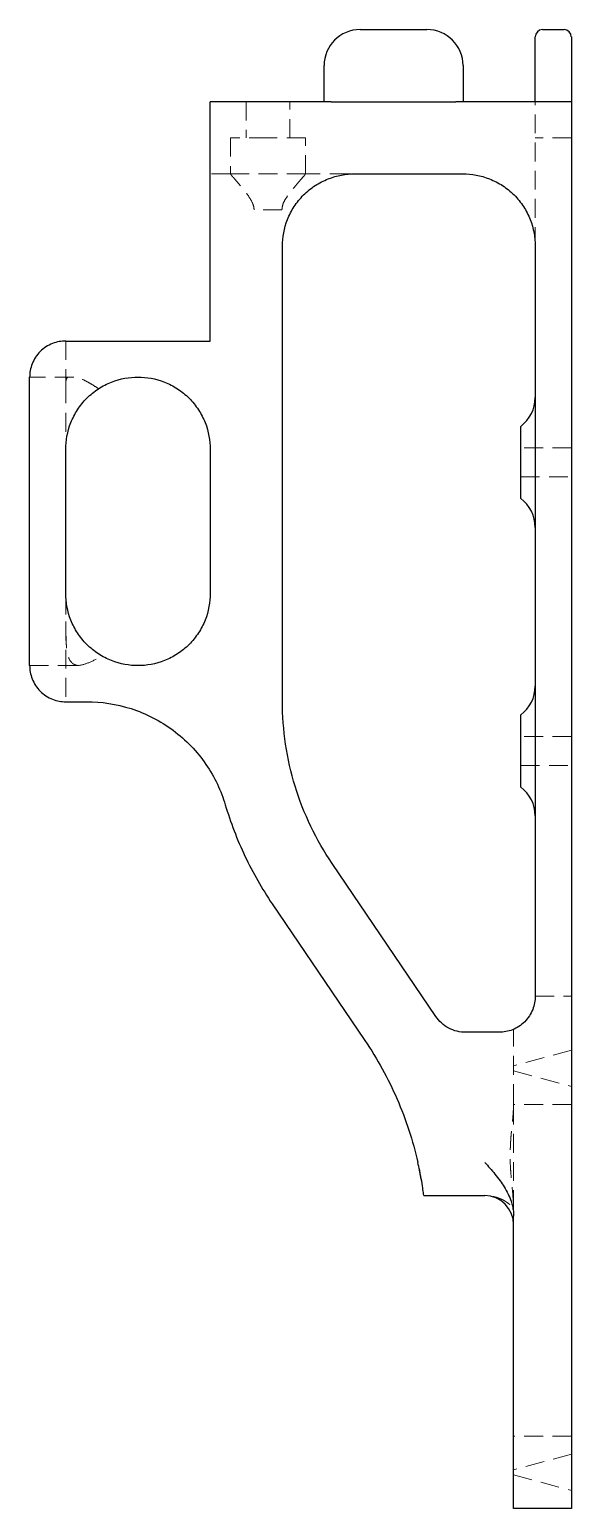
# Model space of a CAD drawing. Header units: millimetres. Extents: x 61 to 241, y 6 to 176.
# Drawn here: x 204.7 to 241.3, y 7 to 107 of the extents above.
import ezdxf

# ---------------------------------------------------------------- set-up
doc = ezdxf.new("R2010")
doc.units = ezdxf.units.MM
doc.linetypes.add('HIDDEN', pattern=[1.905, 1.27, -0.635])

msp = doc.modelspace()

# ---------------------------------------------------------------- linework, layer by layer
at = {"color": 7, "linetype": 'Continuous', "lineweight": 25}
for p, q in [((227.03, 107), (231.54, 107)), ((238.85, 104.56), (238.85, 106.51)), ((239.34, 107), (240.8, 107)), ((241.29, 106.51), (241.29, 104.56)), ((224.59, 102.12), (224.59, 104.56)), ((233.98, 104.56), (233.98, 102.12)), ((238.85, 102.12), (238.85, 104.56)), ((241.29, 104.56), (241.29, 102.12)), ((216.9, 85.94), (216.9, 102.12)), ((225.08, 102.12), (216.9, 102.12)), ((225.08, 102.12), (233.49, 102.12)), ((241.29, 102.12), (233.49, 102.12)), ((241.29, 102.12), (241.29, 9.25)), ((226.66, 97.24), (233.98, 97.24)), ((221.78, 61.55), (221.78, 92.37)), ((238.85, 92.37), (238.85, 41.63)), ((207.15, 85.94), (216.9, 85.94)), ((204.71, 63.99), (204.71, 83.5)), ((237.88, 75.29), (237.88, 80.17)), ((207.15, 68.87), (207.15, 78.62)), ((216.9, 78.62), (216.9, 68.87)), ((207.15, 61.55), (208.57, 61.55)), ((237.88, 55.78), (237.88, 60.66)), ((232.14, 40.27), (225.13, 50.62)), ((221.09, 47.88), (227.35, 38.64)), ((236.41, 39.2), (234.16, 39.2)), ((231.33, 28.15), (235.44, 28.15)), ((237.39, 9.25), (237.39, 26.76)), ((237.39, 7), (237.39, 9.25)), ((241.29, 9.25), (241.29, 7)), ((241.29, 7), (237.39, 7))]:
    msp.add_line(p, q, dxfattribs=at)
at = {"color": 7, "linetype": 'HIDDEN', "lineweight": 18}
for p, q in [((219.34, 102.12), (219.34, 99.68)), ((222.27, 99.68), (222.27, 102.12)), ((238.85, 92.37), (238.85, 102.12)), ((220.8, 99.68), (218.27, 99.68)), ((218.27, 99.68), (218.27, 97.24)), ((223.34, 99.68), (220.8, 99.68)), ((223.34, 97.23), (223.34, 99.68)), ((241.29, 99.68), (238.85, 99.68)), ((218.27, 97.24), (216.9, 97.24)), ((218.27, 97.24), (223.34, 97.24)), ((218.27, 97.24), (218.27, 97.24)), ((226.24, 97.24), (223.34, 97.24)), ((221.74, 94.8), (219.87, 94.8)), ((207.15, 85.94), (207.15, 83)), ((207.69, 83.5), (204.71, 83.5)), ((207.15, 83), (207.15, 81.06)), ((207.15, 81.06), (207.15, 78.62)), ((241.29, 78.71), (237.88, 78.71)), ((237.88, 76.76), (241.29, 76.76)), ((207.15, 68.87), (207.15, 61.55)), ((204.71, 64), (208.02, 64)), ((241.29, 59.2), (237.88, 59.2)), ((237.88, 57.24), (241.29, 57.24)), ((238.85, 41.63), (241.29, 41.63)), ((237.39, 34.42), (237.39, 39.4)), ((241.29, 37.98), (237.39, 36.93)), ((237.39, 36.58), (241.29, 35.54)), ((237.39, 27.24), (237.39, 34.41)), ((241.29, 34.32), (237.39, 34.32)), ((230.9, 30.51), (231.33, 28.15)), ((234.95, 28.15), (231.33, 28.15)), ((237.39, 26.76), (237.39, 27.24)), ((241.29, 11.88), (237.39, 11.88)), ((241.29, 10.66), (237.39, 9.61)), ((237.39, 9.27), (241.29, 8.22))]:
    msp.add_line(p, q, dxfattribs=at)
at = {"color": 7, "linetype": 'Continuous', "lineweight": 25}
for centre, radius, start, end in [((227.03, 104.56), 2.44, 90, 180), ((231.54, 104.56), 2.44, 0, 90), ((239.34, 106.51), 0.488, 90, 180), ((240.8, 106.51), 0.488, 0, 90), ((236.41, 82.12), 2.44, 306.8699, 0), ((236.41, 73.34), 2.44, 360, 53.1301), ((236.41, 62.61), 2.44, 306.8699, 0), ((236.41, 53.83), 2.44, 0, 53.1301), ((235.44, 26.2), 1.95, 0, 90)]:
    msp.add_arc(centre, radius, start, end, dxfattribs=at)
at = {"color": 7, "linetype": 'HIDDEN', "lineweight": 18}
for points, knots in [([(219.87, 94.8), (219.86, 94.88), (219.85, 95.03), (219.73, 95.36), (219.41, 95.89), (218.98, 96.4), (218.62, 96.82), (218.41, 97.06), (218.29, 97.21), (218.28, 97.23), (218.27, 97.24)], [0, 0, 0, 0, 0.052649, 0.111571, 0.255648, 0.509432, 0.651316, 0.781408, 0.902968, 1, 1, 1, 1]), ([(223.33, 97.23), (223.32, 97.22), (223.3, 97.18), (223.06, 96.9), (222.71, 96.5), (222.33, 96.03), (222.03, 95.62), (221.79, 95.21), (221.76, 94.93), (221.74, 94.8)], [0, 0, 0, 0, 0.138448, 0.296224, 0.515377, 0.654049, 0.796709, 0.909322, 1, 1, 1, 1]), ([(207.36, 83.5), (207.28, 83.5), (207.23, 83.46), (207.16, 83.29), (207.15, 83.16), (207.15, 83)], [0, 0, 0, 0, 0.5, 0.5, 1, 1, 1, 1]), ([(209.37, 82.72), (209.2, 82.82), (209.04, 82.93), (208.73, 83.11), (208.58, 83.19), (208.3, 83.34), (208.16, 83.4), (207.91, 83.48), (207.8, 83.5), (207.69, 83.5)], [0, 0, 0, 0, 0.25, 0.25, 0.5, 0.5, 0.75, 0.75, 1, 1, 1, 1]), ([(207.16, 66.43), (207.16, 66.27), (207.16, 66.11), (207.17, 65.8), (207.17, 65.64), (207.19, 65.35), (207.2, 65.21), (207.23, 64.94), (207.26, 64.82), (207.34, 64.49), (207.43, 64.31), (207.61, 64.13), (207.68, 64.09), (207.84, 64.02), (207.92, 64), (208.02, 64)], [0, 0, 0, 0, 0.125, 0.125, 0.25, 0.25, 0.375, 0.375, 0.5, 0.5, 0.75, 0.75, 0.875, 0.875, 1, 1, 1, 1]), ([(208.02, 64), (208.23, 64.02), (208.48, 64.1), (209.01, 64.32), (209.29, 64.47), (209.59, 64.64)], [0, 0, 0, 0, 0.5, 0.5, 1, 1, 1, 1]), ([(237.39, 34.42), (237.39, 34.35), (237.39, 34.2), (237.38, 33.98), (237.36, 33.76), (237.35, 33.54), (237.33, 33.32), (237.31, 33.1), (237.28, 32.88), (237.26, 32.65), (237.24, 32.43), (237.22, 32.21), (237.2, 31.99), (237.19, 31.77), (237.18, 31.54), (237.16, 31.25), (237.16, 30.88), (237.16, 30.44), (237.18, 30.01), (237.22, 29.49), (237.27, 28.88), (237.33, 28.33), (237.36, 27.91), (237.38, 27.64), (237.39, 27.44), (237.39, 27.32), (237.39, 27.28), (237.39, 27.26), (237.39, 27.24), (237.39, 27.23), (237.39, 27.23), (237.39, 27.23), (237.39, 27.24), (237.39, 27.24), (237.39, 27.24), (237.39, 27.24), (237.39, 27.24), (237.39, 27.25), (237.39, 27.25), (237.38, 27.25), (237.38, 27.26), (237.38, 27.26), (237.38, 27.27), (237.38, 27.27), (237.37, 27.28), (237.37, 27.28), (237.37, 27.29), (237.36, 27.3), (237.36, 27.3), (237.35, 27.31), (237.35, 27.32), (237.34, 27.33), (237.33, 27.34), (237.33, 27.35), (237.32, 27.35), (237.29, 27.4), (237.2, 27.49), (237.05, 27.62), (236.89, 27.73), (236.76, 27.82), (236.57, 27.91), (236.34, 28), (236.11, 28.07), (235.88, 28.12), (235.65, 28.16), (235.51, 28.16), (235.44, 28.16)], [0, 0, 0, 0, 0.023598, 0.046814, 0.069664, 0.092167, 0.114341, 0.136205, 0.157781, 0.179089, 0.200151, 0.220991, 0.241632, 0.262099, 0.282415, 0.302608, 0.342661, 0.382785, 0.42026, 0.458494, 0.521502, 0.587345, 0.613264, 0.639427, 0.665863, 0.67061, 0.674406, 0.677268, 0.679242, 0.680476, 0.681999, 0.683586, 0.685235, 0.686947, 0.688724, 0.690566, 0.692472, 0.694444, 0.696483, 0.698587, 0.700758, 0.702995, 0.7053, 0.707672, 0.710112, 0.712619, 0.715194, 0.717838, 0.720549, 0.723329, 0.726178, 0.729095, 0.732081, 0.735135, 0.738259, 0.741451, 0.773926, 0.819395, 0.835461, 0.852775, 0.883055, 0.910921, 0.936443, 0.95971, 0.980843, 1, 1, 1, 1]), ([(237.39, 27.23), (237.39, 27.23), (237.39, 27.23), (237.39, 27.23), (237.39, 27.23), (237.39, 27.24), (237.39, 27.25), (237.39, 27.31), (237.39, 27.42), (237.38, 27.51), (237.38, 27.54)], [0, 0, 0, 0, 0.034753, 0.078341, 0.088084, 0.099143, 0.126903, 0.210664, 0.736146, 1, 1, 1, 1])]:
    msp.add_open_spline(points, degree=3, knots=knots, dxfattribs=at)
at = {"color": 7, "linetype": 'Continuous', "lineweight": 25}
for points, knots in [([(221.78, 92.37), (221.78, 92.94), (221.89, 93.56), (222.24, 94.46), (222.39, 94.76), (222.76, 95.31), (222.97, 95.58), (223.45, 96.05), (223.71, 96.27), (224.27, 96.63), (224.56, 96.78), (225.46, 97.14), (226.08, 97.24), (226.66, 97.24)], [0, 0, 0, 0, 0.25, 0.25, 0.375, 0.375, 0.5, 0.5, 0.625, 0.625, 0.75, 0.75, 1, 1, 1, 1]), ([(233.98, 97.24), (234.55, 97.24), (235.17, 97.14), (236.07, 96.78), (236.37, 96.63), (236.92, 96.27), (237.19, 96.05), (237.66, 95.58), (237.88, 95.31), (238.24, 94.76), (238.39, 94.46), (238.75, 93.56), (238.85, 92.94), (238.85, 92.37)], [0, 0, 0, 0, 0.25, 0.25, 0.375, 0.375, 0.5, 0.5, 0.625, 0.625, 0.75, 0.75, 1, 1, 1, 1]), ([(207.15, 85.94), (206.86, 85.94), (206.55, 85.89), (205.95, 85.65), (205.66, 85.47), (205.18, 84.99), (205, 84.7), (204.76, 84.1), (204.71, 83.79), (204.71, 83.5)], [0, 0, 0, 0, 0.25, 0.25, 0.5, 0.5, 0.75, 0.75, 1, 1, 1, 1]), ([(207.15, 78.62), (207.15, 79.2), (207.25, 79.82), (207.61, 80.72), (207.76, 81.01), (208.12, 81.57), (208.34, 81.84), (208.81, 82.31), (209.08, 82.52), (209.63, 82.89), (209.93, 83.04), (210.83, 83.4), (211.45, 83.5), (212.02, 83.5)], [0, 0, 0, 0, 0.25, 0.25, 0.375, 0.375, 0.5, 0.5, 0.625, 0.625, 0.75, 0.75, 1, 1, 1, 1]), ([(212.02, 83.5), (212.6, 83.5), (213.22, 83.4), (214.12, 83.04), (214.41, 82.89), (214.97, 82.52), (215.24, 82.31), (215.71, 81.84), (215.92, 81.57), (216.29, 81.01), (216.44, 80.72), (216.8, 79.82), (216.9, 79.2), (216.9, 78.62)], [0, 0, 0, 0, 0.25, 0.25, 0.375, 0.375, 0.5, 0.5, 0.625, 0.625, 0.75, 0.75, 1, 1, 1, 1]), ([(212.02, 63.99), (211.45, 63.99), (210.83, 64.09), (209.93, 64.45), (209.63, 64.6), (209.08, 64.97), (208.81, 65.18), (208.34, 65.66), (208.12, 65.92), (207.76, 66.48), (207.61, 66.77), (207.25, 67.67), (207.15, 68.29), (207.15, 68.87)], [0, 0, 0, 0, 0.25, 0.25, 0.375, 0.375, 0.5, 0.5, 0.625, 0.625, 0.75, 0.75, 1, 1, 1, 1]), ([(216.9, 68.87), (216.9, 68.29), (216.8, 67.67), (216.44, 66.77), (216.29, 66.48), (215.92, 65.92), (215.71, 65.66), (215.24, 65.18), (214.97, 64.97), (214.41, 64.6), (214.12, 64.45), (213.22, 64.09), (212.6, 63.99), (212.02, 63.99)], [0, 0, 0, 0, 0.25, 0.25, 0.375, 0.375, 0.5, 0.5, 0.625, 0.625, 0.75, 0.75, 1, 1, 1, 1]), ([(204.71, 63.99), (204.71, 63.7), (204.76, 63.39), (205, 62.79), (205.18, 62.5), (205.66, 62.03), (205.95, 61.84), (206.55, 61.6), (206.86, 61.55), (207.15, 61.55)], [0, 0, 0, 0, 0.25, 0.25, 0.5, 0.5, 0.75, 0.75, 1, 1, 1, 1]), ([(208.57, 61.55), (209.54, 61.55), (210.56, 61.4), (212.56, 60.76), (213.54, 60.26), (215.26, 58.97), (216.02, 58.18), (217.21, 56.45), (217.64, 55.51), (217.92, 54.58)], [0, 0, 0, 0, 0.25, 0.25, 0.5, 0.5, 0.75, 0.75, 1, 1, 1, 1]), ([(225.13, 50.62), (224.6, 51.41), (224.12, 52.24), (223.28, 53.99), (222.92, 54.9), (222.35, 56.76), (222.14, 57.72), (221.85, 59.63), (221.78, 60.6), (221.78, 61.55)], [0, 0, 0, 0, 0.25, 0.25, 0.5, 0.5, 0.75, 0.75, 1, 1, 1, 1]), ([(217.92, 54.58), (218.27, 53.4), (218.72, 52.23), (219.78, 49.99), (220.4, 48.91), (221.09, 47.88)], [0, 0, 0, 0, 0.5, 0.5, 1, 1, 1, 1]), ([(238.85, 41.63), (238.85, 41.35), (238.8, 41.04), (238.56, 40.44), (238.38, 40.15), (237.9, 39.67), (237.61, 39.49), (237.01, 39.25), (236.7, 39.2), (236.41, 39.2)], [0, 0, 0, 0, 0.25, 0.25, 0.5, 0.5, 0.75, 0.75, 1, 1, 1, 1]), ([(234.16, 39.2), (233.96, 39.2), (233.77, 39.22), (233.38, 39.31), (233.19, 39.38), (232.83, 39.57), (232.67, 39.69), (232.37, 39.96), (232.24, 40.11), (232.14, 40.27)], [0, 0, 0, 0, 0.25, 0.25, 0.5, 0.5, 0.75, 0.75, 1, 1, 1, 1]), ([(227.35, 38.64), (228.19, 37.4), (228.92, 36.07), (230.12, 33.3), (230.59, 31.86), (230.92, 30.4)], [0, 0, 0, 0, 0.5, 0.5, 1, 1, 1, 1]), ([(231.33, 28.17), (231.32, 28.18), (231.32, 28.19), (231.28, 28.53), (231.19, 29.1), (231.07, 29.76), (230.97, 30.21), (230.92, 30.4)], [0, 0, 0, 0, 0.173204, 0.395181, 0.617411, 0.840948, 1, 1, 1, 1]), ([(235.44, 30.4), (235.56, 30.27), (235.79, 30.01), (236.14, 29.6), (236.47, 29.18), (236.77, 28.73), (237.03, 28.27), (237.21, 27.83), (237.32, 27.44), (237.38, 27.1), (237.39, 26.87), (237.39, 26.76)], [0, 0, 0, 0, 0.125137, 0.250255, 0.382379, 0.500462, 0.632117, 0.755062, 0.83953, 0.920864, 1, 1, 1, 1])]:
    msp.add_open_spline(points, degree=3, knots=knots, dxfattribs=at)
at = {"color": 7, "linetype": 'HIDDEN', "lineweight": 18}
for points in [[(226.41, 97.24), (226.36, 97.24), (226.3, 97.24), (226.24, 97.24)], [(207.15, 68.72), (207.15, 67.96), (207.15, 67.19), (207.16, 66.43)], [(235.44, 28.16), (235.28, 28.16), (235.12, 28.15), (234.95, 28.15)]]:
    msp.add_open_spline(points, degree=3, dxfattribs=at)

doc.saveas('drawing.dxf')
